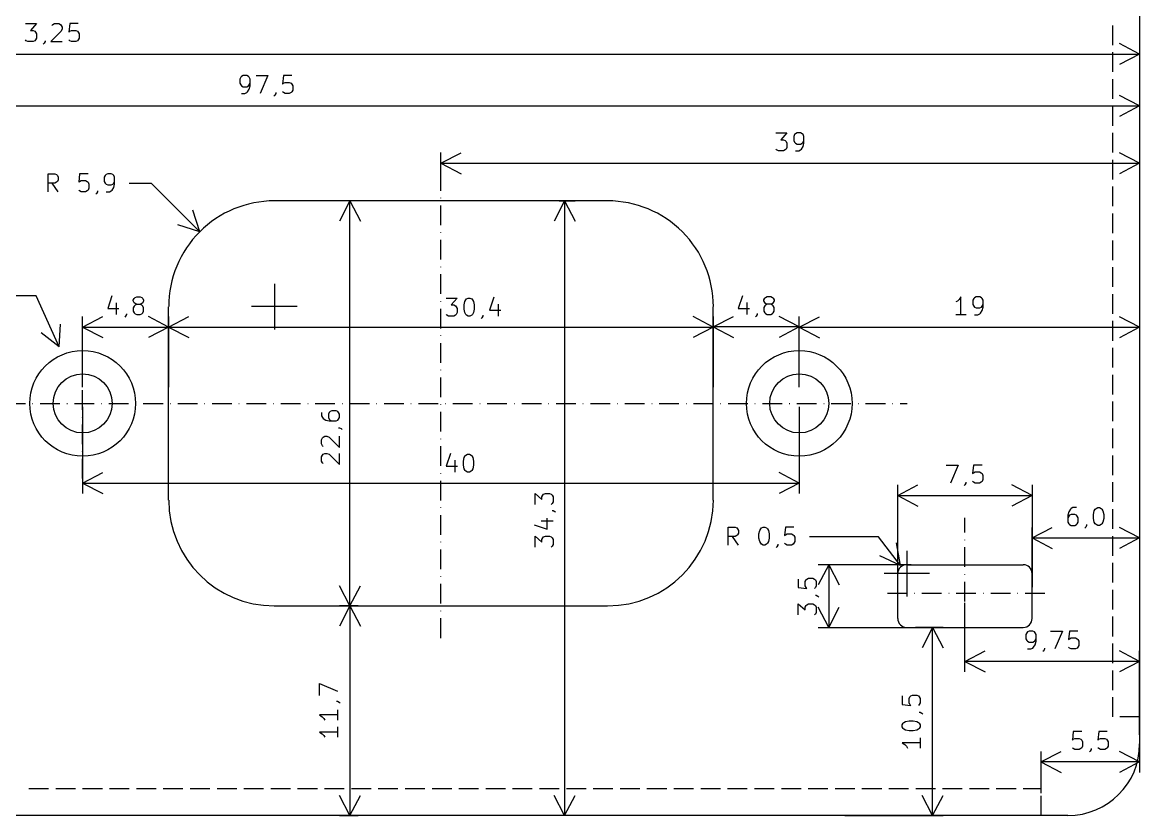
# Model space of a CAD drawing. Header units: millimetres. Extents: x 132 to 491, y -200 to -1.
# Drawn here: x 360.9 to 423.3, y -166.3 to -122 of the extents above; entities that cross this region are included whole.
import ezdxf

# ---------------------------------------------------------------- set-up
doc = ezdxf.new("R2010")
doc.units = ezdxf.units.MM
doc.layers.add('User.3', color=254, linetype='CONTINUOUS', true_color=0xb4dbd2)
doc.layers.add('User.4', color=57, linetype='CONTINUOUS', true_color=0x484848)

msp = doc.modelspace()

# ---------------------------------------------------------------- linework, layer by layer
at = {"layer": 'User.3', "linetype": 'CONTINUOUS'}
for p, q in [((423.3, -52.3), (423.3, -162.3)), ((361.103572, -122.104819), (361.722619, -122.104819)), ((361.722619, -122.104819), (361.389286, -122.485771)), ((362.579762, -122.200057), (362.627381, -122.152438)), ((362.627381, -122.152438), (362.722619, -122.104819)), ((362.722619, -122.104819), (362.960714, -122.104819)), ((362.960714, -122.104819), (363.055952, -122.152438)), ((363.055952, -122.152438), (363.103571, -122.200057)), ((363.103571, -122.200057), (363.15119, -122.295295)), ((363.579762, -122.104819), (363.532143, -122.581009)), ((364.055952, -122.104819), (363.579762, -122.104819)), ((421.8, -123.3), (421.8, -122.2)), ((361.389286, -122.485771), (361.532143, -122.485771)), ((361.532143, -122.485771), (361.627381, -122.53339)), ((361.627381, -122.53339), (361.675, -122.581009)), ((361.675, -122.581009), (361.722619, -122.676247)), ((361.722619, -122.676247), (361.722619, -122.914342)), ((363.103571, -122.53339), (362.532143, -123.104819)), ((363.15119, -122.390533), (363.103571, -122.53339)), ((363.15119, -122.295295), (363.15119, -122.390533)), ((363.532143, -122.581009), (363.579762, -122.53339)), ((363.579762, -122.53339), (363.675, -122.485771)), ((363.675, -122.485771), (363.913095, -122.485771)), ((363.913095, -122.485771), (364.008333, -122.53339)), ((364.008333, -122.53339), (364.055952, -122.581009)), ((364.055952, -122.581009), (364.103571, -122.676247)), ((364.103571, -122.676247), (364.103571, -122.914342)), ((361.151191, -123.0572), (361.103572, -123.00958)), ((361.246429, -123.104819), (361.151191, -123.0572)), ((361.532143, -123.104819), (361.246429, -123.104819)), ((361.627381, -123.0572), (361.532143, -123.104819)), ((361.675, -123.00958), (361.627381, -123.0572)), ((361.722619, -122.914342), (361.675, -123.00958)), ((362.151191, -123.200057), (362.103572, -123.247676)), ((362.19881, -123.104819), (362.151191, -123.200057)), ((362.19881, -123.0572), (362.19881, -123.104819)), ((362.532143, -123.104819), (363.15119, -123.104819)), ((363.579762, -123.0572), (363.532143, -123.00958)), ((363.675, -123.104819), (363.579762, -123.0572)), ((363.913095, -123.104819), (363.675, -123.104819)), ((364.008333, -123.0572), (363.913095, -123.104819)), ((364.055952, -123.00958), (364.008333, -123.0572)), ((364.103571, -122.914342), (364.055952, -123.00958)), ((423.3, -123.8), (422.173496, -123.213579)), ((423.3, -123.21358), (423.3, -146.2)), ((300.05, -123.8), (423.3, -123.8)), ((421.8, -124.8), (421.8, -123.7)), ((423.3, -123.8), (422.173496, -124.386421)), ((373.121429, -125.100057), (373.07381, -125.195295)), ((373.07381, -125.195295), (373.07381, -125.43339)), ((373.169048, -125.052438), (373.121429, -125.100057)), ((373.264286, -125.004819), (373.169048, -125.052438)), ((373.454762, -125.004819), (373.264286, -125.004819)), ((373.55, -125.052438), (373.454762, -125.004819)), ((373.597619, -125.100057), (373.55, -125.052438)), ((373.645238, -125.195295), (373.597619, -125.100057)), ((373.645238, -125.576247), (373.645238, -125.195295)), ((373.978572, -125.004819), (374.645238, -125.004819)), ((374.645238, -125.004819), (374.216667, -126.004819)), ((375.502381, -125.004819), (375.454762, -125.481009)), ((375.978571, -125.004819), (375.502381, -125.004819)), ((421.8, -126.3), (421.8, -125.2)), ((373.07381, -125.43339), (373.121429, -125.528628)), ((373.121429, -125.528628), (373.169048, -125.576247)), ((373.169048, -125.576247), (373.264286, -125.623866)), ((373.264286, -125.623866), (373.454762, -125.623866)), ((373.359524, -126.004819), (373.454762, -125.9572)), ((373.454762, -125.623866), (373.55, -125.576247)), ((373.454762, -125.9572), (373.502381, -125.90958)), ((373.502381, -125.90958), (373.597619, -125.766723)), ((373.55, -125.576247), (373.597619, -125.528628)), ((373.597619, -125.528628), (373.645238, -125.43339)), ((373.597619, -125.766723), (373.645238, -125.576247)), ((375.07381, -125.9572), (375.07381, -126.004819)), ((375.454762, -125.481009), (375.502381, -125.43339)), ((375.502381, -125.9572), (375.454762, -125.90958)), ((375.502381, -125.43339), (375.597619, -125.385771)), ((375.597619, -126.004819), (375.502381, -125.9572)), ((375.597619, -125.385771), (375.835714, -125.385771)), ((375.835714, -125.385771), (375.930952, -125.43339)), ((375.930952, -125.9572), (375.835714, -126.004819)), ((375.930952, -125.43339), (375.978571, -125.481009)), ((375.978571, -125.90958), (375.930952, -125.9572)), ((375.978571, -125.481009), (376.02619, -125.576247)), ((376.02619, -125.814342), (375.978571, -125.90958)), ((376.02619, -125.576247), (376.02619, -125.814342)), ((373.169048, -126.004819), (373.359524, -126.004819)), ((375.026191, -126.100057), (374.978572, -126.147676)), ((375.07381, -126.004819), (375.026191, -126.100057)), ((375.835714, -126.004819), (375.597619, -126.004819)), ((423.3, -126.7), (422.173496, -126.113579)), ((423.3, -126.11358), (423.3, -128.6)), ((325.8, -126.7), (423.3, -126.7)), ((421.8, -127.8), (421.8, -126.7)), ((423.3, -126.7), (422.173496, -127.286421)), ((402.990476, -128.204819), (403.609523, -128.204819)), ((403.609523, -128.204819), (403.27619, -128.585771)), ((404.038095, -128.300057), (403.990476, -128.395295)), ((403.990476, -128.395295), (403.990476, -128.63339)), ((404.085714, -128.252438), (404.038095, -128.300057)), ((404.180952, -128.204819), (404.085714, -128.252438)), ((404.371428, -128.204819), (404.180952, -128.204819)), ((404.466666, -128.252438), (404.371428, -128.204819)), ((404.514285, -128.300057), (404.466666, -128.252438)), ((404.561904, -128.395295), (404.514285, -128.300057)), ((404.561904, -128.776247), (404.561904, -128.395295)), ((421.8, -129.3), (421.8, -128.2)), ((403.27619, -128.585771), (403.419047, -128.585771)), ((403.419047, -128.585771), (403.514285, -128.63339)), ((403.514285, -128.63339), (403.561904, -128.681009)), ((403.561904, -128.681009), (403.609523, -128.776247)), ((403.609523, -129.014342), (403.561904, -129.10958)), ((403.609523, -128.776247), (403.609523, -129.014342)), ((403.990476, -128.63339), (404.038095, -128.728628)), ((404.038095, -128.728628), (404.085714, -128.776247)), ((404.085714, -128.776247), (404.180952, -128.823866)), ((404.180952, -128.823866), (404.371428, -128.823866)), ((404.371428, -128.823866), (404.466666, -128.776247)), ((404.419047, -129.10958), (404.514285, -128.966723)), ((404.466666, -128.776247), (404.514285, -128.728628)), ((404.514285, -128.728628), (404.561904, -128.63339)), ((404.514285, -128.966723), (404.561904, -128.776247)), ((384.3, -129.513019), (384.3, -129.293019)), ((384.3, -129.9), (385.426504, -129.313579)), ((384.3, -131.2), (384.3, -129.31358)), ((403.038095, -129.1572), (402.990476, -129.10958)), ((403.133333, -129.204819), (403.038095, -129.1572)), ((403.419047, -129.204819), (403.133333, -129.204819)), ((403.514285, -129.1572), (403.419047, -129.204819)), ((403.561904, -129.10958), (403.514285, -129.1572)), ((404.085714, -129.204819), (404.27619, -129.204819)), ((404.27619, -129.204819), (404.371428, -129.1572)), ((404.371428, -129.1572), (404.419047, -129.10958)), ((421.8, -130.8), (421.8, -129.7)), ((423.3, -129.9), (422.173496, -129.313579)), ((423.3, -129.31358), (423.3, -131.2)), ((384.3, -129.9), (423.3, -129.9)), ((384.3, -129.9), (385.426504, -130.486421)), ((384.3, -129.933019), (384.3, -129.913019)), ((384.3, -131.433019), (384.3, -130.333019)), ((423.3, -129.9), (422.173496, -130.486421)), ((362.366667, -131.485303), (362.366667, -130.485303)), ((362.366667, -130.485303), (362.747619, -130.485303)), ((362.747619, -130.485303), (362.842857, -130.532922)), ((362.842857, -130.961493), (362.747619, -131.009112)), ((362.842857, -130.532922), (362.890476, -130.580541)), ((362.890476, -130.913874), (362.842857, -130.961493)), ((362.890476, -130.580541), (362.938095, -130.675779)), ((362.938095, -130.818636), (362.890476, -130.913874)), ((362.938095, -130.675779), (362.938095, -130.818636)), ((364.128572, -130.485303), (364.080953, -130.961493)), ((364.080953, -130.961493), (364.128572, -130.913874)), ((364.604762, -130.485303), (364.128572, -130.485303)), ((364.128572, -130.913874), (364.22381, -130.866255)), ((364.22381, -130.866255), (364.461905, -130.866255)), ((364.461905, -130.866255), (364.557143, -130.913874)), ((364.557143, -130.913874), (364.604762, -130.961493)), ((364.604762, -130.961493), (364.652381, -131.056731)), ((365.557143, -130.580541), (365.509524, -130.675779)), ((365.509524, -130.675779), (365.509524, -130.913874)), ((365.509524, -130.913874), (365.557143, -131.009112)), ((365.604762, -130.532922), (365.557143, -130.580541)), ((365.7, -130.485303), (365.604762, -130.532922)), ((365.890476, -130.485303), (365.7, -130.485303)), ((365.985714, -130.532922), (365.890476, -130.485303)), ((366.033333, -130.580541), (365.985714, -130.532922)), ((366.080952, -130.675779), (366.033333, -130.580541)), ((366.033333, -131.009112), (366.080952, -130.913874)), ((366.080952, -131.056731), (366.080952, -130.675779)), ((362.747619, -131.009112), (362.366667, -131.009112)), ((362.938095, -131.485303), (362.604762, -131.009112)), ((364.128572, -131.437684), (364.080953, -131.390064)), ((364.22381, -131.485303), (364.128572, -131.437684)), ((364.461905, -131.485303), (364.22381, -131.485303)), ((364.557143, -131.437684), (364.461905, -131.485303)), ((364.604762, -131.390064), (364.557143, -131.437684)), ((364.652381, -131.294826), (364.604762, -131.390064)), ((364.652381, -131.056731), (364.652381, -131.294826)), ((365.080953, -131.580541), (365.033334, -131.62816)), ((365.128572, -131.485303), (365.080953, -131.580541)), ((365.128572, -131.437684), (365.128572, -131.485303)), ((365.557143, -131.009112), (365.604762, -131.056731)), ((365.604762, -131.056731), (365.7, -131.10435)), ((365.604762, -131.485303), (365.795238, -131.485303)), ((365.7, -131.10435), (365.890476, -131.10435)), ((365.795238, -131.485303), (365.890476, -131.437684)), ((365.890476, -131.10435), (365.985714, -131.056731)), ((365.890476, -131.437684), (365.938095, -131.390064)), ((365.938095, -131.390064), (366.033333, -131.247207)), ((365.985714, -131.056731), (366.033333, -131.009112)), ((366.033333, -131.247207), (366.080952, -131.056731)), ((368.137484, -131.030484), (366.896429, -131.030484)), ((370.831561, -133.724561), (368.137484, -131.030484)), ((421.8, -132.3), (421.8, -131.2)), ((393.59651, -132.003491), (374.99651, -132.003491)), ((379.22, -132), (378.633579, -133.126504)), ((379.22, -154.6), (379.22, -132)), ((379.22, -132), (379.806421, -133.126504)), ((384.3, -131.853019), (384.3, -131.833019)), ((391.2, -132), (390.613579, -133.126504)), ((390.9, -132), (391.78642, -132)), ((391.2, -132), (391.2, -166.3)), ((391.2, -132), (391.786421, -133.126504)), ((370.831561, -133.724561), (370.449665, -132.51334)), ((384.3, -133.353019), (384.3, -132.253019)), ((421.8, -133.8), (421.8, -132.7)), ((370.831561, -133.724561), (369.62034, -133.342665)), ((384.3, -133.773019), (384.3, -133.753019)), ((384.3, -135.273019), (384.3, -134.173019)), ((421.8, -135.3), (421.8, -134.2)), ((384.3, -135.693019), (384.3, -135.673019)), ((421.8, -136.8), (421.8, -135.7)), ((384.3, -137.193019), (384.3, -136.093019)), ((375.0035, -136.6265), (375.0035, -139.1665)), ((421.8, -138.3), (421.8, -137.2)), ((361.7, -137.3), (359.525002, -137.3)), ((362.993099, -140.144817), (361.7, -137.3)), ((365.93635, -137.2972), (365.698255, -138.011485)), ((366.174445, -137.678152), (366.174445, -138.344819)), ((367.126826, -137.535295), (367.174445, -137.440057)), ((367.126826, -137.582914), (367.126826, -137.535295)), ((367.174445, -137.678152), (367.126826, -137.582914)), ((367.174445, -137.440057), (367.222064, -137.392438)), ((367.222064, -137.725771), (367.174445, -137.678152)), ((367.222064, -137.821009), (367.174445, -137.868628)), ((367.222064, -137.392438), (367.317302, -137.344819)), ((367.317302, -137.77339), (367.222064, -137.725771)), ((367.317302, -137.77339), (367.222064, -137.821009)), ((367.317302, -137.344819), (367.507778, -137.344819)), ((367.507778, -137.77339), (367.317302, -137.77339)), ((367.507778, -137.344819), (367.603016, -137.392438)), ((367.603016, -137.725771), (367.507778, -137.77339)), ((367.603016, -137.821009), (367.507778, -137.77339)), ((367.603016, -137.392438), (367.650635, -137.440057)), ((367.650635, -137.678152), (367.603016, -137.725771)), ((367.650635, -137.868628), (367.603016, -137.821009)), ((367.650635, -137.440057), (367.698254, -137.535295)), ((367.698254, -137.582914), (367.650635, -137.678152)), ((367.698254, -137.535295), (367.698254, -137.582914)), ((384.3, -137.613019), (384.3, -137.593019)), ((384.586191, -137.424819), (385.205238, -137.424819)), ((385.205238, -137.424819), (384.871905, -137.805771)), ((384.871905, -137.805771), (385.014762, -137.805771)), ((385.014762, -137.805771), (385.11, -137.85339)), ((385.586191, -137.805771), (385.63381, -137.615295)), ((385.586191, -138.043866), (385.586191, -137.805771)), ((385.63381, -137.615295), (385.681429, -137.520057)), ((385.681429, -137.520057), (385.729048, -137.472438)), ((385.729048, -137.472438), (385.824286, -137.424819)), ((385.824286, -137.424819), (385.919524, -137.424819)), ((385.919524, -137.424819), (386.014762, -137.472438)), ((386.014762, -137.472438), (386.062381, -137.520057)), ((386.062381, -137.520057), (386.11, -137.615295)), ((386.11, -137.615295), (386.157619, -137.805771)), ((386.157619, -137.805771), (386.157619, -138.043866)), ((387.252857, -137.3772), (387.014762, -138.091485)), ((387.490952, -137.758152), (387.490952, -138.424819)), ((401.13635, -137.2872), (400.898255, -138.001485)), ((401.374445, -137.668152), (401.374445, -138.334819)), ((402.326826, -137.525295), (402.374445, -137.430057)), ((402.326826, -137.572914), (402.326826, -137.525295)), ((402.374445, -137.668152), (402.326826, -137.572914)), ((402.374445, -137.430057), (402.422064, -137.382438)), ((402.422064, -137.715771), (402.374445, -137.668152)), ((402.422064, -137.811009), (402.374445, -137.858628)), ((402.422064, -137.382438), (402.517302, -137.334819)), ((402.517302, -137.76339), (402.422064, -137.715771)), ((402.517302, -137.76339), (402.422064, -137.811009)), ((402.517302, -137.334819), (402.707778, -137.334819)), ((402.707778, -137.76339), (402.517302, -137.76339)), ((402.707778, -137.334819), (402.803016, -137.382438)), ((402.803016, -137.715771), (402.707778, -137.76339)), ((402.803016, -137.811009), (402.707778, -137.76339)), ((402.803016, -137.382438), (402.850635, -137.430057)), ((402.850635, -137.668152), (402.803016, -137.715771)), ((402.850635, -137.858628), (402.803016, -137.811009)), ((402.850635, -137.430057), (402.898254, -137.525295)), ((402.898254, -137.572914), (402.850635, -137.668152)), ((402.898254, -137.525295), (402.898254, -137.572914)), ((413.133333, -137.592914), (413.038095, -137.640533)), ((413.228571, -137.497676), (413.133333, -137.592914)), ((413.323809, -137.354819), (413.228571, -137.497676)), ((413.323809, -138.354819), (413.323809, -137.354819)), ((414.038095, -137.450057), (413.990476, -137.545295)), ((413.990476, -137.545295), (413.990476, -137.78339)), ((413.990476, -137.78339), (414.038095, -137.878628)), ((414.085714, -137.402438), (414.038095, -137.450057)), ((414.180952, -137.354819), (414.085714, -137.402438)), ((414.371428, -137.354819), (414.180952, -137.354819)), ((414.466666, -137.402438), (414.371428, -137.354819)), ((414.514285, -137.450057), (414.466666, -137.402438)), ((414.561904, -137.545295), (414.514285, -137.450057)), ((414.514285, -137.878628), (414.561904, -137.78339)), ((414.561904, -137.926247), (414.561904, -137.545295)), ((364.3, -139.04), (365.426504, -138.453579)), ((364.3, -142.4), (364.3, -138.45358)), ((365.698255, -138.011485), (366.317302, -138.011485)), ((366.698255, -138.440057), (366.650636, -138.487676)), ((366.745874, -138.344819), (366.698255, -138.440057)), ((366.745874, -138.2972), (366.745874, -138.344819)), ((367.174445, -137.868628), (367.126826, -137.963866)), ((367.126826, -137.963866), (367.126826, -138.154342)), ((367.126826, -138.154342), (367.174445, -138.24958)), ((367.174445, -138.24958), (367.222064, -138.2972)), ((367.222064, -138.2972), (367.317302, -138.344819)), ((367.317302, -138.344819), (367.507778, -138.344819)), ((367.507778, -138.344819), (367.603016, -138.2972)), ((367.603016, -138.2972), (367.650635, -138.24958)), ((367.698254, -137.963866), (367.650635, -137.868628)), ((367.650635, -138.24958), (367.698254, -138.154342)), ((367.698254, -138.154342), (367.698254, -137.963866)), ((369.09651, -139.04), (367.970006, -138.453579)), ((369.09651, -148.703491), (369.09651, -137.903491)), ((369.09651, -139.04), (370.223014, -138.453579)), ((369.09651, -138.45358), (369.09651, -142.4)), ((376.2735, -137.8965), (373.7335, -137.8965)), ((384.3, -139.113019), (384.3, -138.013019)), ((384.63381, -138.3772), (384.586191, -138.32958)), ((384.729048, -138.424819), (384.63381, -138.3772)), ((385.014762, -138.424819), (384.729048, -138.424819)), ((385.11, -138.3772), (385.014762, -138.424819)), ((385.11, -137.85339), (385.157619, -137.901009)), ((385.157619, -138.32958), (385.11, -138.3772)), ((385.157619, -137.901009), (385.205238, -137.996247)), ((385.205238, -138.234342), (385.157619, -138.32958)), ((385.205238, -137.996247), (385.205238, -138.234342)), ((385.63381, -138.234342), (385.586191, -138.043866)), ((385.681429, -138.32958), (385.63381, -138.234342)), ((385.729048, -138.3772), (385.681429, -138.32958)), ((385.824286, -138.424819), (385.729048, -138.3772)), ((385.919524, -138.424819), (385.824286, -138.424819)), ((386.014762, -138.3772), (385.919524, -138.424819)), ((386.062381, -138.32958), (386.014762, -138.3772)), ((386.11, -138.234342), (386.062381, -138.32958)), ((386.157619, -138.043866), (386.11, -138.234342)), ((386.63381, -138.424819), (386.586191, -138.520057)), ((386.63381, -138.3772), (386.63381, -138.424819)), ((387.014762, -138.091485), (387.633809, -138.091485)), ((399.49651, -139.04), (398.370006, -138.453579)), ((399.49651, -148.703491), (399.49651, -137.903491)), ((399.49651, -139.03), (400.623014, -138.443579)), ((399.49651, -138.44358), (399.49651, -142.4)), ((400.898255, -138.001485), (401.517302, -138.001485)), ((401.898255, -138.430057), (401.850636, -138.477676)), ((401.945874, -138.334819), (401.898255, -138.430057)), ((401.945874, -138.2872), (401.945874, -138.334819)), ((402.374445, -137.858628), (402.326826, -137.953866)), ((402.326826, -137.953866), (402.326826, -138.144342)), ((402.326826, -138.144342), (402.374445, -138.23958)), ((402.374445, -138.23958), (402.422064, -138.2872)), ((402.422064, -138.2872), (402.517302, -138.334819)), ((402.517302, -138.334819), (402.707778, -138.334819)), ((402.707778, -138.334819), (402.803016, -138.2872)), ((402.803016, -138.2872), (402.850635, -138.23958)), ((402.898254, -137.953866), (402.850635, -137.858628)), ((402.850635, -138.23958), (402.898254, -138.144342)), ((402.898254, -138.144342), (402.898254, -137.953866)), ((404.3, -139.03), (403.173496, -138.443579)), ((404.3, -142.4), (404.3, -138.44358)), ((413.609523, -138.354819), (413.038095, -138.354819)), ((414.038095, -137.878628), (414.085714, -137.926247)), ((414.085714, -137.926247), (414.180952, -137.973866)), ((414.085714, -138.354819), (414.27619, -138.354819)), ((414.180952, -137.973866), (414.371428, -137.973866)), ((414.27619, -138.354819), (414.371428, -138.3072)), ((414.371428, -137.973866), (414.466666, -137.926247)), ((414.371428, -138.3072), (414.419047, -138.25958)), ((414.419047, -138.25958), (414.514285, -138.116723)), ((414.466666, -137.926247), (414.514285, -137.878628)), ((414.514285, -138.116723), (414.561904, -137.926247)), ((362.993099, -140.144817), (363.060806, -138.876623)), ((364.3, -139.04), (369.09651, -139.04)), ((364.3, -139.04), (365.426504, -139.626421)), ((369.09651, -139.04), (367.970006, -139.626421)), ((369.09651, -139.04), (399.49651, -139.04)), ((369.09651, -139.04), (370.223014, -139.626421)), ((386.586191, -138.520057), (386.538572, -138.567676)), ((399.49651, -139.04), (398.370006, -139.626421)), ((404.3, -139.03), (399.49651, -139.03)), ((399.49651, -139.03), (400.623014, -139.616421)), ((404.3, -139.03), (403.173496, -139.616421)), ((404.3, -139.05), (405.426504, -138.463579)), ((404.3, -142.4), (404.3, -138.46358)), ((404.3, -139.05), (423.3, -139.05)), ((404.3, -139.05), (405.426504, -139.636421)), ((421.8, -139.8), (421.8, -138.7)), ((423.3, -139.05), (422.173496, -138.463579)), ((423.3, -139.05), (422.173496, -139.636421)), ((423.3, -138.46358), (423.3, -142.4)), ((362.993099, -140.144817), (361.993091, -139.361948)), ((364.3, -139.82), (364.3, -139.35)), ((384.3, -139.533019), (384.3, -139.513019)), ((364.3, -140.24), (364.3, -140.22)), ((384.3, -141.033019), (384.3, -139.933019)), ((421.8, -141.3), (421.8, -140.2)), ((364.3, -141.74), (364.3, -140.64)), ((384.3, -141.453019), (384.3, -141.433019)), ((364.3, -142.16), (364.3, -142.14)), ((384.3, -142.953019), (384.3, -141.853019)), ((421.8, -142.8), (421.8, -141.7)), ((364.3, -143.66), (364.3, -142.56)), ((360.005, -143.3), (361.105, -143.3)), ((361.505, -143.3), (361.525, -143.3)), ((361.925, -143.3), (363.025, -143.3)), ((363.425, -143.3), (363.445, -143.3)), ((363.845, -143.3), (364.945, -143.3)), ((365.345, -143.3), (365.365, -143.3)), ((365.765, -143.3), (366.865, -143.3)), ((367.265, -143.3), (367.285, -143.3)), ((367.685, -143.3), (368.785, -143.3)), ((369.185, -143.3), (369.205, -143.3)), ((369.605, -143.3), (370.705, -143.3)), ((371.105, -143.3), (371.125, -143.3)), ((371.525, -143.3), (372.625, -143.3)), ((373.025, -143.3), (373.045, -143.3)), ((373.445, -143.3), (374.545, -143.3)), ((374.945, -143.3), (374.965, -143.3)), ((375.365, -143.3), (376.465, -143.3)), ((376.865, -143.3), (376.885, -143.3)), ((377.285, -143.3), (378.385, -143.3)), ((378.785, -143.3), (378.805, -143.3)), ((379.205, -143.3), (380.305, -143.3)), ((380.705, -143.3), (380.725, -143.3)), ((381.125, -143.3), (382.225, -143.3)), ((382.625, -143.3), (382.645, -143.3)), ((383.045, -143.3), (384.145, -143.3)), ((384.3, -143.373019), (384.3, -143.353019)), ((384.545, -143.3), (384.565, -143.3)), ((384.965, -143.3), (386.065, -143.3)), ((386.465, -143.3), (386.485, -143.3)), ((386.885, -143.3), (387.985, -143.3)), ((388.385, -143.3), (388.405, -143.3)), ((388.805, -143.3), (389.905, -143.3)), ((390.305, -143.3), (390.325, -143.3)), ((390.725, -143.3), (391.825, -143.3)), ((392.225, -143.3), (392.245, -143.3)), ((392.645, -143.3), (393.745, -143.3)), ((394.145, -143.3), (394.165, -143.3)), ((394.565, -143.3), (395.665, -143.3)), ((396.065, -143.3), (396.085, -143.3)), ((396.485, -143.3), (397.585, -143.3)), ((397.985, -143.3), (398.005, -143.3)), ((398.405, -143.3), (399.505, -143.3)), ((399.905, -143.3), (399.925, -143.3)), ((400.325, -143.3), (401.425, -143.3)), ((401.825, -143.3), (401.845, -143.3)), ((402.245, -143.3), (403.345, -143.3)), ((403.745, -143.3), (403.765, -143.3)), ((404.165, -143.3), (405.265, -143.3)), ((405.665, -143.3), (405.685, -143.3)), ((406.085, -143.3), (407.185, -143.3)), ((407.585, -143.3), (407.605, -143.3)), ((408.005, -143.3), (409.105, -143.3)), ((409.505, -143.3), (409.525, -143.3)), ((409.925, -143.3), (410.315, -143.3)), ((421.8, -144.3), (421.8, -143.2)), ((364.3, -143.5), (364.3, -148.33642)), ((364.3, -144.08), (364.3, -144.06)), ((377.634819, -143.801757), (377.634819, -143.992233)), ((377.634819, -143.992233), (377.682438, -144.087471)), ((378.06339, -143.801757), (378.015771, -143.896995)), ((378.015771, -143.896995), (378.015771, -144.087471)), ((378.111009, -143.754138), (378.06339, -143.801757)), ((378.206247, -143.706519), (378.111009, -143.754138)), ((378.444342, -143.706519), (378.206247, -143.706519)), ((378.53958, -143.754138), (378.444342, -143.706519)), ((378.5872, -143.801757), (378.53958, -143.754138)), ((378.634819, -143.896995), (378.5872, -143.801757)), ((378.634819, -144.087471), (378.634819, -143.896995)), ((384.3, -144.873019), (384.3, -143.773019)), ((404.3, -143.5), (404.3, -148.33642)), ((364.3, -145.58), (364.3, -144.48)), ((377.682438, -144.087471), (377.730057, -144.13509)), ((377.730057, -144.13509), (377.872914, -144.230328)), ((377.872914, -144.230328), (378.06339, -144.277947)), ((378.015771, -144.087471), (378.06339, -144.182709)), ((378.06339, -144.182709), (378.111009, -144.230328)), ((378.06339, -144.277947), (378.444342, -144.277947)), ((378.111009, -144.230328), (378.206247, -144.277947)), ((378.444342, -144.277947), (378.53958, -144.230328)), ((378.53958, -144.230328), (378.5872, -144.182709)), ((378.5872, -144.182709), (378.634819, -144.087471)), ((378.5872, -144.658899), (378.634819, -144.658899)), ((378.634819, -144.658899), (378.730057, -144.706518)), ((377.634819, -145.325566), (377.682438, -145.230328)), ((377.682438, -145.230328), (377.730057, -145.182709)), ((377.730057, -145.182709), (377.825295, -145.13509)), ((377.825295, -145.13509), (377.920533, -145.13509)), ((377.920533, -145.13509), (378.06339, -145.182709)), ((378.06339, -145.182709), (378.634819, -145.754137)), ((378.634819, -145.754137), (378.634819, -145.13509)), ((378.730057, -144.706518), (378.777676, -144.754137)), ((384.3, -145.293019), (384.3, -145.273019)), ((421.8, -145.8), (421.8, -144.7)), ((377.634819, -145.563661), (377.634819, -145.325566)), ((377.682438, -145.658899), (377.634819, -145.563661)), ((377.730057, -145.706518), (377.682438, -145.658899)), ((384.3, -146.793019), (384.3, -145.693019)), ((364.3, -146), (364.3, -145.98)), ((364.3, -147.5), (364.3, -146.4)), ((377.634819, -146.277947), (377.682438, -146.182709)), ((377.634819, -146.516042), (377.634819, -146.277947)), ((377.682438, -146.61128), (377.634819, -146.516042)), ((377.682438, -146.182709), (377.730057, -146.13509)), ((377.730057, -146.13509), (377.825295, -146.087471)), ((377.825295, -146.087471), (377.920533, -146.087471)), ((377.920533, -146.087471), (378.06339, -146.13509)), ((378.06339, -146.13509), (378.634819, -146.706518)), ((378.634819, -146.706518), (378.634819, -146.087471)), ((384.83619, -146.0872), (384.598095, -146.801485)), ((385.074285, -146.468152), (385.074285, -147.134819)), ((385.550476, -146.515771), (385.598095, -146.325295)), ((385.550476, -146.753866), (385.550476, -146.515771)), ((385.598095, -146.325295), (385.645714, -146.230057)), ((385.645714, -146.230057), (385.693333, -146.182438)), ((385.693333, -146.182438), (385.788571, -146.134819)), ((385.788571, -146.134819), (385.883809, -146.134819)), ((385.883809, -146.134819), (385.979047, -146.182438)), ((385.979047, -146.182438), (386.026666, -146.230057)), ((386.026666, -146.230057), (386.074285, -146.325295)), ((386.074285, -146.325295), (386.121904, -146.515771)), ((386.121904, -146.515771), (386.121904, -146.753866)), ((421.8, -147.3), (421.8, -146.2)), ((364.3, -147.75), (365.426504, -147.163579)), ((377.730057, -146.658899), (377.682438, -146.61128)), ((384.598095, -146.801485), (385.217142, -146.801485)), ((385.598095, -146.944342), (385.550476, -146.753866)), ((385.645714, -147.03958), (385.598095, -146.944342)), ((385.693333, -147.0872), (385.645714, -147.03958)), ((385.788571, -147.134819), (385.693333, -147.0872)), ((385.883809, -147.134819), (385.788571, -147.134819)), ((385.979047, -147.0872), (385.883809, -147.134819)), ((386.026666, -147.03958), (385.979047, -147.0872)), ((386.074285, -146.944342), (386.026666, -147.03958)), ((386.121904, -146.753866), (386.074285, -146.944342)), ((404.3, -147.75), (403.173496, -147.163579)), ((412.502381, -146.744819), (413.169047, -146.744819)), ((413.169047, -146.744819), (412.740476, -147.744819)), ((414.02619, -146.744819), (413.978571, -147.221009)), ((413.978571, -147.221009), (414.02619, -147.17339)), ((414.50238, -146.744819), (414.02619, -146.744819)), ((414.02619, -147.17339), (414.121428, -147.125771)), ((414.121428, -147.125771), (414.359523, -147.125771)), ((414.359523, -147.125771), (414.454761, -147.17339)), ((414.454761, -147.17339), (414.50238, -147.221009)), ((364.3, -147.75), (404.3, -147.75)), ((364.3, -147.75), (365.426504, -148.336421)), ((384.3, -147.213019), (384.3, -147.193019)), ((384.3, -148.713019), (384.3, -147.613019)), ((404.3, -147.75), (403.173496, -148.336421)), ((413.597619, -147.744819), (413.55, -147.840057)), ((413.597619, -147.6972), (413.597619, -147.744819)), ((414.02619, -147.6972), (413.978571, -147.64958)), ((414.121428, -147.744819), (414.02619, -147.6972)), ((414.359523, -147.744819), (414.121428, -147.744819)), ((414.454761, -147.6972), (414.359523, -147.744819)), ((414.50238, -147.64958), (414.454761, -147.6972)), ((414.50238, -147.221009), (414.549999, -147.316247)), ((414.549999, -147.554342), (414.50238, -147.64958)), ((414.549999, -147.316247), (414.549999, -147.554342)), ((421.8, -148.8), (421.8, -147.7)), ((389.554819, -148.942856), (389.554819, -148.323809)), ((389.554819, -148.323809), (389.935771, -148.657142)), ((389.935771, -148.514285), (389.98339, -148.419047)), ((389.98339, -148.419047), (390.031009, -148.371428)), ((390.031009, -148.371428), (390.126247, -148.323809)), ((390.126247, -148.323809), (390.364342, -148.323809)), ((390.364342, -148.323809), (390.45958, -148.371428)), ((390.45958, -148.371428), (390.5072, -148.419047)), ((390.5072, -148.419047), (390.554819, -148.514285)), ((409.8, -148.44), (410.926504, -147.853579)), ((409.8, -153.55), (409.8, -147.85358)), ((413.55, -147.840057), (413.502381, -147.887676)), ((417.3, -148.44), (416.173496, -147.853579)), ((417.3, -147.85358), (417.3, -153.55)), ((389.935771, -148.657142), (389.935771, -148.514285)), ((390.5072, -148.895237), (390.45958, -148.942856)), ((390.554819, -148.799999), (390.5072, -148.895237)), ((390.554819, -148.514285), (390.554819, -148.799999)), ((409.8, -148.44), (417.3, -148.44)), ((409.8, -148.44), (410.926504, -149.026421)), ((417.3, -148.44), (416.173496, -149.026421)), ((384.3, -149.133019), (384.3, -149.113019)), ((384.3, -150.633019), (384.3, -149.533019)), ((390.5072, -149.276189), (390.554819, -149.276189)), ((390.554819, -149.276189), (390.650057, -149.323808)), ((390.650057, -149.323808), (390.697676, -149.371427)), ((419.340638, -149.349895), (419.293019, -149.540371)), ((419.293019, -149.540371), (419.293019, -149.921323)), ((419.340638, -149.58799), (419.293019, -149.683228)), ((419.435876, -149.207038), (419.340638, -149.349895)), ((419.388257, -149.540371), (419.340638, -149.58799)), ((419.483495, -149.492752), (419.388257, -149.540371)), ((419.483495, -149.159419), (419.435876, -149.207038)), ((419.578733, -149.1118), (419.483495, -149.159419)), ((419.673971, -149.492752), (419.483495, -149.492752)), ((419.769209, -149.1118), (419.578733, -149.1118)), ((419.769209, -149.540371), (419.673971, -149.492752)), ((419.816828, -149.58799), (419.769209, -149.540371)), ((419.864447, -149.683228), (419.816828, -149.58799)), ((420.72159, -149.492752), (420.769209, -149.302276)), ((420.72159, -149.730847), (420.72159, -149.492752)), ((420.769209, -149.302276), (420.816828, -149.207038)), ((420.816828, -149.207038), (420.864447, -149.159419)), ((420.864447, -149.159419), (420.959685, -149.1118)), ((420.959685, -149.1118), (421.054923, -149.1118)), ((421.054923, -149.1118), (421.150161, -149.159419)), ((421.150161, -149.159419), (421.19778, -149.207038)), ((421.19778, -149.207038), (421.245399, -149.302276)), ((421.245399, -149.302276), (421.293018, -149.492752)), ((421.293018, -149.492752), (421.293018, -149.730847)), ((421.8, -150.3), (421.8, -149.2)), ((389.5072, -150.085713), (390.221485, -150.323808)), ((389.888152, -149.847618), (390.554819, -149.847618)), ((390.221485, -150.323808), (390.221485, -149.704761)), ((400.336667, -151.202358), (400.336667, -150.202358)), ((400.336667, -150.202358), (400.717619, -150.202358)), ((400.717619, -150.202358), (400.812857, -150.249977)), ((400.812857, -150.249977), (400.860476, -150.297596)), ((400.860476, -150.297596), (400.908095, -150.392834)), ((402.098572, -150.392834), (402.146191, -150.297596)), ((402.146191, -150.297596), (402.19381, -150.249977)), ((402.19381, -150.249977), (402.289048, -150.202358)), ((402.289048, -150.202358), (402.384286, -150.202358)), ((402.384286, -150.202358), (402.479524, -150.249977)), ((402.479524, -150.249977), (402.527143, -150.297596)), ((402.527143, -150.297596), (402.574762, -150.392834)), ((403.527143, -150.202358), (403.479524, -150.678548)), ((404.003333, -150.202358), (403.527143, -150.202358)), ((413.55, -150.51), (413.55, -149.68)), ((417.293019, -150.806981), (418.419523, -150.22056)), ((417.293019, -152.906981), (417.293019, -150.220561)), ((419.293019, -149.921323), (419.340638, -150.016561)), ((419.340638, -150.016561), (419.388257, -150.064181)), ((419.388257, -150.064181), (419.483495, -150.1118)), ((419.483495, -150.1118), (419.673971, -150.1118)), ((419.673971, -150.1118), (419.769209, -150.064181)), ((419.769209, -150.064181), (419.816828, -150.016561)), ((419.816828, -150.016561), (419.864447, -149.921323)), ((419.864447, -149.921323), (419.864447, -149.683228)), ((420.293019, -150.207038), (420.2454, -150.254657)), ((420.340638, -150.1118), (420.293019, -150.207038)), ((420.340638, -150.064181), (420.340638, -150.1118)), ((420.769209, -149.921323), (420.72159, -149.730847)), ((420.816828, -150.016561), (420.769209, -149.921323)), ((420.864447, -150.064181), (420.816828, -150.016561)), ((420.959685, -150.1118), (420.864447, -150.064181)), ((421.054923, -150.1118), (420.959685, -150.1118)), ((421.150161, -150.064181), (421.054923, -150.1118)), ((421.19778, -150.016561), (421.150161, -150.064181)), ((421.245399, -149.921323), (421.19778, -150.016561)), ((421.293018, -149.730847), (421.245399, -149.921323)), ((423.293019, -150.806981), (422.166515, -150.22056)), ((423.293019, -150.220561), (423.293019, -153.556981)), ((389.554819, -151.323808), (389.554819, -150.704761)), ((389.554819, -150.704761), (389.935771, -151.038094)), ((389.935771, -150.895237), (389.98339, -150.799999)), ((389.935771, -151.038094), (389.935771, -150.895237)), ((389.98339, -150.799999), (390.031009, -150.75238)), ((390.031009, -150.75238), (390.126247, -150.704761)), ((390.126247, -150.704761), (390.364342, -150.704761)), ((390.364342, -150.704761), (390.45958, -150.75238)), ((390.45958, -150.75238), (390.5072, -150.799999)), ((390.5072, -150.799999), (390.554819, -150.895237)), ((390.554819, -150.895237), (390.554819, -151.180951)), ((400.717619, -150.726167), (400.336667, -150.726167)), ((400.908095, -151.202358), (400.574762, -150.726167)), ((400.812857, -150.678548), (400.717619, -150.726167)), ((400.860476, -150.630929), (400.812857, -150.678548)), ((400.908095, -150.535691), (400.860476, -150.630929)), ((400.908095, -150.392834), (400.908095, -150.535691)), ((402.050953, -150.58331), (402.098572, -150.392834)), ((402.050953, -150.821405), (402.050953, -150.58331)), ((402.098572, -151.011881), (402.050953, -150.821405)), ((402.574762, -150.392834), (402.622381, -150.58331)), ((402.622381, -150.821405), (402.574762, -151.011881)), ((402.622381, -150.58331), (402.622381, -150.821405)), ((403.479524, -150.678548), (403.527143, -150.630929)), ((403.527143, -150.630929), (403.622381, -150.58331)), ((403.622381, -150.58331), (403.860476, -150.58331)), ((403.860476, -150.58331), (403.955714, -150.630929)), ((403.955714, -150.630929), (404.003333, -150.678548)), ((404.003333, -150.678548), (404.050952, -150.773786)), ((404.050952, -150.773786), (404.050952, -151.011881)), ((408.722492, -150.747539), (404.866429, -150.747539)), ((409.946447, -152.34), (408.722492, -150.747539)), ((413.55, -150.93), (413.55, -150.91)), ((417.293019, -150.806981), (423.293019, -150.806981)), ((417.293019, -150.806981), (418.419523, -151.393402)), ((421.8, -151.8), (421.8, -150.7)), ((423.293019, -150.806981), (422.166515, -151.393402)), ((384.3, -151.053019), (384.3, -151.033019)), ((384.3, -152.553019), (384.3, -151.453019)), ((390.5072, -151.276189), (390.45958, -151.323808)), ((390.554819, -151.180951), (390.5072, -151.276189)), ((402.146191, -151.107119), (402.098572, -151.011881)), ((402.19381, -151.154739), (402.146191, -151.107119)), ((402.289048, -151.202358), (402.19381, -151.154739)), ((402.384286, -151.202358), (402.289048, -151.202358)), ((402.479524, -151.154739), (402.384286, -151.202358)), ((402.527143, -151.107119), (402.479524, -151.154739)), ((402.574762, -151.011881), (402.527143, -151.107119)), ((403.050953, -151.297596), (403.003334, -151.345215)), ((403.098572, -151.202358), (403.050953, -151.297596)), ((403.098572, -151.154739), (403.098572, -151.202358)), ((403.527143, -151.154739), (403.479524, -151.107119)), ((403.622381, -151.202358), (403.527143, -151.154739)), ((403.860476, -151.202358), (403.622381, -151.202358)), ((403.955714, -151.154739), (403.860476, -151.202358)), ((404.003333, -151.107119), (403.955714, -151.154739)), ((404.050952, -151.011881), (404.003333, -151.107119)), ((409.946447, -152.34), (409.724918, -151.08947)), ((410.3, -151.53), (410.3, -154.07)), ((413.55, -152.43), (413.55, -151.33)), ((409.946447, -152.34), (408.795009, -151.804192)), ((405.943019, -152.306981), (405.356598, -153.433485)), ((410.543019, -152.306981), (405.356599, -152.306981)), ((405.943019, -152.306981), (405.943019, -155.806981)), ((405.943019, -152.306981), (406.52944, -153.433485)), ((410.3, -152.3), (416.8, -152.3)), ((421.8, -153.3), (421.8, -152.2)), ((384.3, -152.973019), (384.3, -152.953019)), ((384.3, -154.473019), (384.3, -153.373019)), ((404.247838, -153.1046), (404.247838, -153.58079)), ((404.62879, -153.247457), (404.676409, -153.152219)), ((404.62879, -153.485552), (404.62879, -153.247457)), ((404.676409, -153.152219), (404.724028, -153.1046)), ((404.724028, -153.1046), (404.819266, -153.056981)), ((404.819266, -153.056981), (405.057361, -153.056981)), ((405.057361, -153.056981), (405.152599, -153.1046)), ((405.152599, -153.1046), (405.200219, -153.152219)), ((405.200219, -153.152219), (405.247838, -153.247457)), ((405.247838, -153.247457), (405.247838, -153.485552)), ((411.57, -152.8), (409.03, -152.8)), ((409.8, -155.3), (409.8, -152.8)), ((413.55, -152.85), (413.55, -152.83)), ((413.55, -154.35), (413.55, -153.25)), ((417.3, -155.3), (417.3, -152.8)), ((379.22, -154.6), (378.633579, -153.473496)), ((379.22, -154.6), (379.806421, -153.473496)), ((404.247838, -153.58079), (404.724028, -153.628409)), ((404.676409, -153.58079), (404.62879, -153.485552)), ((404.724028, -153.628409), (404.676409, -153.58079)), ((405.200219, -153.58079), (405.152599, -153.628409)), ((405.247838, -153.485552), (405.200219, -153.58079)), ((405.200219, -154.009361), (405.247838, -154.009361)), ((405.247838, -154.009361), (405.343076, -154.05698)), ((410.325, -153.915), (409.225, -153.915)), ((410.745, -153.915), (410.725, -153.915)), ((412.245, -153.915), (411.145, -153.915)), ((412.665, -153.915), (412.645, -153.915)), ((414.165, -153.915), (413.065, -153.915)), ((414.585, -153.915), (414.565, -153.915)), ((416.085, -153.915), (414.985, -153.915)), ((416.505, -153.915), (416.485, -153.915)), ((418.005, -153.915), (416.905, -153.915)), ((421.8, -154.8), (421.8, -153.7)), ((374.99651, -154.603491), (393.59651, -154.603491)), ((379.22, -154.6), (378.633579, -155.726504)), ((379.67, -154.6), (378.63358, -154.6)), ((379.22, -154.6), (379.22, -166.3)), ((379.22, -154.6), (379.806421, -155.726504)), ((404.247838, -155.104599), (404.247838, -154.485552)), ((404.247838, -154.485552), (404.62879, -154.818885)), ((404.62879, -154.676028), (404.676409, -154.58079)), ((404.676409, -154.58079), (404.724028, -154.533171)), ((404.724028, -154.533171), (404.819266, -154.485552)), ((404.819266, -154.485552), (405.057361, -154.485552)), ((405.057361, -154.485552), (405.152599, -154.533171)), ((405.152599, -154.533171), (405.200219, -154.58079)), ((405.200219, -154.58079), (405.247838, -154.676028)), ((405.343076, -154.05698), (405.390695, -154.104599)), ((413.55, -158.28642), (413.55, -154.435)), ((384.3, -154.893019), (384.3, -154.873019)), ((404.62879, -154.818885), (404.62879, -154.676028)), ((405.200219, -155.05698), (405.152599, -155.104599)), ((405.247838, -154.961742), (405.200219, -155.05698)), ((405.247838, -154.676028), (405.247838, -154.961742)), ((405.943019, -155.806981), (405.356598, -154.680477)), ((405.943019, -155.806981), (406.52944, -154.680477)), ((413.55, -154.77), (413.55, -154.75)), ((413.55, -156.27), (413.55, -155.17)), ((421.8, -156.3), (421.8, -155.2)), ((384.3, -156.393019), (384.3, -155.293019)), ((405.356599, -155.806981), (410.643019, -155.806981)), ((410.3, -155.8), (416.8, -155.8)), ((412.329439, -155.806981), (410.793019, -155.806981)), ((411.743019, -155.806981), (411.156598, -156.933485)), ((411.743019, -166.306981), (411.743019, -155.806981)), ((411.743019, -155.806981), (412.32944, -156.933485)), ((416.996429, -156.100057), (416.94881, -156.195295)), ((416.94881, -156.195295), (416.94881, -156.43339)), ((416.94881, -156.43339), (416.996429, -156.528628)), ((417.044048, -156.052438), (416.996429, -156.100057)), ((416.996429, -156.528628), (417.044048, -156.576247)), ((417.139286, -156.004819), (417.044048, -156.052438)), ((417.329762, -156.004819), (417.139286, -156.004819)), ((417.425, -156.052438), (417.329762, -156.004819)), ((417.472619, -156.100057), (417.425, -156.052438)), ((417.425, -156.576247), (417.472619, -156.528628)), ((417.520238, -156.195295), (417.472619, -156.100057)), ((417.472619, -156.528628), (417.520238, -156.43339)), ((417.520238, -156.576247), (417.520238, -156.195295)), ((418.329762, -156.004819), (418.996428, -156.004819)), ((418.996428, -156.004819), (418.567857, -157.004819)), ((419.377381, -156.004819), (419.329762, -156.481009)), ((419.329762, -156.481009), (419.377381, -156.43339)), ((419.853571, -156.004819), (419.377381, -156.004819)), ((419.377381, -156.43339), (419.472619, -156.385771)), ((419.472619, -156.385771), (419.710714, -156.385771)), ((419.710714, -156.385771), (419.805952, -156.43339)), ((419.805952, -156.43339), (419.853571, -156.481009)), ((419.853571, -156.481009), (419.90119, -156.576247)), ((413.55, -156.69), (413.55, -156.67)), ((413.55, -158.19), (413.55, -157.09)), ((413.55, -157.7), (414.676504, -157.113579)), ((417.044048, -156.576247), (417.139286, -156.623866)), ((417.044048, -157.004819), (417.234524, -157.004819)), ((417.139286, -156.623866), (417.329762, -156.623866)), ((417.234524, -157.004819), (417.329762, -156.9572)), ((417.329762, -156.623866), (417.425, -156.576247)), ((417.329762, -156.9572), (417.377381, -156.90958)), ((417.377381, -156.90958), (417.472619, -156.766723)), ((417.472619, -156.766723), (417.520238, -156.576247)), ((417.94881, -157.100057), (417.901191, -157.147676)), ((417.996429, -157.004819), (417.94881, -157.100057)), ((417.996429, -156.9572), (417.996429, -157.004819)), ((419.377381, -156.9572), (419.329762, -156.90958)), ((419.472619, -157.004819), (419.377381, -156.9572)), ((419.710714, -157.004819), (419.472619, -157.004819)), ((419.805952, -156.9572), (419.710714, -157.004819)), ((419.853571, -156.90958), (419.805952, -156.9572)), ((419.90119, -156.814342), (419.853571, -156.90958)), ((419.90119, -156.576247), (419.90119, -156.814342)), ((421.8, -157.8), (421.8, -156.7)), ((423.3, -157.7), (422.173496, -157.113579)), ((423.3, -161.8), (423.3, -157.11358)), ((423.3, -157.7), (413.55, -157.7)), ((413.55, -157.7), (414.676504, -158.286421)), ((423.3, -157.7), (422.173496, -158.286421)), ((421.8, -159.3), (421.8, -158.2)), ((423.293019, -158.056981), (423.293019, -163.893401)), ((377.524819, -159.592856), (377.524819, -158.92619)), ((377.524819, -158.92619), (378.524819, -159.354761)), ((410.047838, -159.628409), (410.047838, -160.104599)), ((410.476409, -159.676028), (410.524028, -159.628409)), ((410.524028, -159.628409), (410.619266, -159.58079)), ((410.619266, -159.58079), (410.857361, -159.58079)), ((410.857361, -159.58079), (410.952599, -159.628409)), ((410.952599, -159.628409), (411.000219, -159.676028)), ((378.4772, -159.926189), (378.524819, -159.926189)), ((378.524819, -159.926189), (378.620057, -159.973808)), ((378.620057, -159.973808), (378.667676, -160.021427)), ((410.047838, -160.104599), (410.524028, -160.152218)), ((410.42879, -159.771266), (410.476409, -159.676028)), ((410.42879, -160.009361), (410.42879, -159.771266)), ((410.476409, -160.104599), (410.42879, -160.009361)), ((410.524028, -160.152218), (410.476409, -160.104599)), ((411.000219, -160.104599), (410.952599, -160.152218)), ((411.000219, -159.676028), (411.047838, -159.771266)), ((411.047838, -160.009361), (411.000219, -160.104599)), ((411.047838, -159.771266), (411.047838, -160.009361)), ((421.8, -160.8), (421.8, -159.7)), ((378.524819, -160.688094), (377.524819, -160.688094)), ((377.524819, -160.688094), (377.667676, -160.783332)), ((377.667676, -160.783332), (377.762914, -160.87857)), ((377.762914, -160.87857), (377.810533, -160.973808)), ((378.524819, -160.40238), (378.524819, -160.973808)), ((411.000219, -160.53317), (411.047838, -160.53317)), ((411.047838, -160.53317), (411.143076, -160.580789)), ((411.143076, -160.580789), (411.190695, -160.628408)), ((423.3, -160.8), (422.2, -160.8)), ((378.524819, -161.354761), (378.524819, -161.926189)), ((410.047838, -161.247456), (410.095457, -161.152218)), ((410.047838, -161.342694), (410.047838, -161.247456)), ((410.095457, -161.437932), (410.047838, -161.342694)), ((410.095457, -161.152218), (410.143076, -161.104599)), ((410.143076, -161.485551), (410.095457, -161.437932)), ((410.143076, -161.104599), (410.238314, -161.05698)), ((410.238314, -161.53317), (410.143076, -161.485551)), ((410.238314, -161.05698), (410.42879, -161.009361)), ((410.42879, -161.009361), (410.666885, -161.009361)), ((410.666885, -161.009361), (410.857361, -161.05698)), ((410.857361, -161.05698), (410.952599, -161.104599)), ((410.952599, -161.485551), (410.857361, -161.53317)), ((410.952599, -161.104599), (411.000219, -161.152218)), ((411.000219, -161.437932), (410.952599, -161.485551)), ((411.000219, -161.152218), (411.047838, -161.247456)), ((411.047838, -161.342694), (411.000219, -161.437932)), ((411.047838, -161.247456), (411.047838, -161.342694)), ((378.524819, -161.640475), (377.524819, -161.640475)), ((377.524819, -161.640475), (377.667676, -161.735713)), ((377.667676, -161.735713), (377.762914, -161.830951)), ((377.762914, -161.830951), (377.810533, -161.926189)), ((410.42879, -161.580789), (410.238314, -161.53317)), ((410.666885, -161.580789), (410.42879, -161.580789)), ((410.857361, -161.53317), (410.666885, -161.580789)), ((411.047838, -161.961742), (411.047838, -162.53317)), ((419.590638, -161.6118), (419.543019, -162.08799)), ((419.543019, -162.08799), (419.590638, -162.040371)), ((420.066828, -161.6118), (419.590638, -161.6118)), ((419.590638, -162.040371), (419.685876, -161.992752)), ((419.685876, -161.992752), (419.923971, -161.992752)), ((419.923971, -161.992752), (420.019209, -162.040371)), ((420.019209, -162.040371), (420.066828, -162.08799)), ((420.066828, -162.08799), (420.114447, -162.183228)), ((421.019209, -161.6118), (420.97159, -162.08799)), ((420.97159, -162.08799), (421.019209, -162.040371)), ((421.495399, -161.6118), (421.019209, -161.6118)), ((421.019209, -162.040371), (421.114447, -161.992752)), ((421.114447, -161.992752), (421.352542, -161.992752)), ((421.352542, -161.992752), (421.44778, -162.040371)), ((421.44778, -162.040371), (421.495399, -162.08799)), ((421.495399, -162.08799), (421.543018, -162.183228)), ((411.047838, -162.247456), (410.047838, -162.247456)), ((410.047838, -162.247456), (410.190695, -162.342694)), ((410.190695, -162.342694), (410.285933, -162.437932)), ((410.285933, -162.437932), (410.333552, -162.53317)), ((417.793019, -163.306981), (418.919523, -162.72056)), ((417.793019, -162.720561), (417.793019, -165.056981)), ((419.590638, -162.564181), (419.543019, -162.516561)), ((419.685876, -162.6118), (419.590638, -162.564181)), ((419.923971, -162.6118), (419.685876, -162.6118)), ((420.019209, -162.564181), (419.923971, -162.6118)), ((420.066828, -162.516561), (420.019209, -162.564181)), ((420.114447, -162.421323), (420.066828, -162.516561)), ((420.114447, -162.183228), (420.114447, -162.421323)), ((420.543019, -162.707038), (420.4954, -162.754657)), ((420.590638, -162.6118), (420.543019, -162.707038)), ((420.590638, -162.564181), (420.590638, -162.6118)), ((421.019209, -162.564181), (420.97159, -162.516561)), ((421.114447, -162.6118), (421.019209, -162.564181)), ((421.352542, -162.6118), (421.114447, -162.6118)), ((421.44778, -162.564181), (421.352542, -162.6118)), ((421.495399, -162.516561), (421.44778, -162.564181)), ((421.543018, -162.421323), (421.495399, -162.516561)), ((421.543018, -162.183228), (421.543018, -162.421323)), ((423.293019, -163.306981), (422.166515, -162.72056)), ((423.293019, -163.306981), (417.793019, -163.306981)), ((417.793019, -163.306981), (418.919523, -163.893402)), ((423.293019, -163.306981), (422.166515, -163.893402)), ((361.3, -164.8), (362.4, -164.8)), ((362.8, -164.8), (363.9, -164.8)), ((364.3, -164.8), (365.4, -164.8)), ((365.8, -164.8), (366.9, -164.8)), ((367.3, -164.8), (368.4, -164.8)), ((368.8, -164.8), (369.9, -164.8)), ((370.3, -164.8), (371.4, -164.8)), ((371.8, -164.8), (372.9, -164.8)), ((373.3, -164.8), (374.4, -164.8)), ((374.8, -164.8), (375.9, -164.8)), ((376.3, -164.8), (377.4, -164.8)), ((377.8, -164.8), (378.9, -164.8)), ((379.22, -166.3), (378.633579, -165.173496)), ((379.22, -166.3), (379.806421, -165.173496)), ((379.3, -164.8), (380.4, -164.8)), ((380.8, -164.8), (381.9, -164.8)), ((382.3, -164.8), (383.4, -164.8)), ((383.8, -164.8), (384.9, -164.8)), ((385.3, -164.8), (386.4, -164.8)), ((386.8, -164.8), (387.9, -164.8)), ((388.3, -164.8), (389.4, -164.8)), ((389.8, -164.8), (390.9, -164.8)), ((391.2, -166.3), (390.613579, -165.173496)), ((391.2, -166.3), (391.786421, -165.173496)), ((391.3, -164.8), (392.4, -164.8)), ((392.8, -164.8), (393.9, -164.8)), ((394.3, -164.8), (395.4, -164.8)), ((395.8, -164.8), (396.9, -164.8)), ((397.3, -164.8), (398.4, -164.8)), ((398.8, -164.8), (399.9, -164.8)), ((400.3, -164.8), (401.4, -164.8)), ((401.8, -164.8), (402.9, -164.8)), ((403.3, -164.8), (404.4, -164.8)), ((404.8, -164.8), (405.9, -164.8)), ((406.3, -164.8), (407.4, -164.8)), ((407.8, -164.8), (408.9, -164.8)), ((409.3, -164.8), (410.4, -164.8)), ((410.8, -164.8), (411.9, -164.8)), ((411.743019, -166.306981), (411.156598, -165.180477)), ((411.743019, -166.306981), (412.32944, -165.180477)), ((412.3, -164.8), (413.4, -164.8)), ((413.8, -164.8), (414.9, -164.8)), ((415.3, -164.8), (416.4, -164.8)), ((416.8, -164.8), (417.8, -164.8)), ((417.8, -166.3), (417.8, -165.2)), ((419.3, -166.3), (175.3, -166.3)), ((378.63358, -166.3), (379.67, -166.3)), ((391.78642, -166.3), (390.9, -166.3)), ((406.843019, -166.306981), (412.329439, -166.306981))]:
    msp.add_line(p, q, dxfattribs=at)
at = {"layer": 'User.3'}
for centre, radius in [((364.3, -143.3), 2.95), ((404.3, -143.3), 2.95), ((364.3, -143.3), 1.65), ((404.3, -143.3), 1.65)]:
    msp.add_circle(centre, radius, dxfattribs=at)
for centre, radius, start, end in [((375.0035, -137.8965), 5.900009, -269.9999126, -179.99990289), ((393.6035, -137.8965), 5.89999, -0.00009711, 90.0000874), ((375.0035, -148.6965), 5.90001, -179.99990289, -90.0000874), ((393.6035, -148.6965), 5.899991, -90.0000874, -0.00009711), ((410.3, -152.8), 0.5, 90, 180), ((416.8, -152.8), 0.5, 0, 90), ((410.3, -155.3), 0.5, -180, -90), ((416.8, -155.3), 0.5, -90, 0), ((419.3, -162.3), 4, -90, 0)]:
    msp.add_arc(centre, radius, start, end, dxfattribs=at)
at = {"layer": 'User.4', "linetype": 'CONTINUOUS'}
for p, q in [((423.3, -52.3), (423.3, -162.3)), ((421.8, -123.3), (421.8, -122.2)), ((421.8, -124.8), (421.8, -123.7)), ((421.8, -126.3), (421.8, -125.2)), ((421.8, -127.8), (421.8, -126.7)), ((421.8, -129.3), (421.8, -128.2)), ((421.8, -130.8), (421.8, -129.7)), ((421.8, -132.3), (421.8, -131.2)), ((393.59651, -132.003491), (374.99651, -132.003491)), ((421.8, -133.8), (421.8, -132.7)), ((421.8, -135.3), (421.8, -134.2)), ((421.8, -136.8), (421.8, -135.7)), ((421.8, -138.3), (421.8, -137.2)), ((369.09651, -148.703491), (369.09651, -137.903491)), ((399.49651, -148.703491), (399.49651, -137.903491)), ((421.8, -139.8), (421.8, -138.7)), ((421.8, -141.3), (421.8, -140.2)), ((421.8, -142.8), (421.8, -141.7)), ((421.8, -144.3), (421.8, -143.2)), ((421.8, -145.8), (421.8, -144.7)), ((421.8, -147.3), (421.8, -146.2)), ((421.8, -148.8), (421.8, -147.7)), ((421.8, -150.3), (421.8, -149.2)), ((421.8, -151.8), (421.8, -150.7)), ((410.3, -152.3), (416.8, -152.3)), ((421.8, -153.3), (421.8, -152.2)), ((409.8, -155.3), (409.8, -152.8)), ((417.3, -155.3), (417.3, -152.8)), ((421.8, -154.8), (421.8, -153.7)), ((374.99651, -154.603491), (393.59651, -154.603491)), ((421.8, -156.3), (421.8, -155.2)), ((410.3, -155.8), (416.8, -155.8)), ((421.8, -157.8), (421.8, -156.7)), ((421.8, -159.3), (421.8, -158.2)), ((421.8, -160.8), (421.8, -159.7)), ((423.3, -160.8), (422.2, -160.8)), ((361.3, -164.8), (362.4, -164.8)), ((362.8, -164.8), (363.9, -164.8)), ((364.3, -164.8), (365.4, -164.8)), ((365.8, -164.8), (366.9, -164.8)), ((367.3, -164.8), (368.4, -164.8)), ((368.8, -164.8), (369.9, -164.8)), ((370.3, -164.8), (371.4, -164.8)), ((371.8, -164.8), (372.9, -164.8)), ((373.3, -164.8), (374.4, -164.8)), ((374.8, -164.8), (375.9, -164.8)), ((376.3, -164.8), (377.4, -164.8)), ((377.8, -164.8), (378.9, -164.8)), ((379.3, -164.8), (380.4, -164.8)), ((380.8, -164.8), (381.9, -164.8)), ((382.3, -164.8), (383.4, -164.8)), ((383.8, -164.8), (384.9, -164.8)), ((385.3, -164.8), (386.4, -164.8)), ((386.8, -164.8), (387.9, -164.8)), ((388.3, -164.8), (389.4, -164.8)), ((389.8, -164.8), (390.9, -164.8)), ((391.3, -164.8), (392.4, -164.8)), ((392.8, -164.8), (393.9, -164.8)), ((394.3, -164.8), (395.4, -164.8)), ((395.8, -164.8), (396.9, -164.8)), ((397.3, -164.8), (398.4, -164.8)), ((398.8, -164.8), (399.9, -164.8)), ((400.3, -164.8), (401.4, -164.8)), ((401.8, -164.8), (402.9, -164.8)), ((403.3, -164.8), (404.4, -164.8)), ((404.8, -164.8), (405.9, -164.8)), ((406.3, -164.8), (407.4, -164.8)), ((407.8, -164.8), (408.9, -164.8)), ((409.3, -164.8), (410.4, -164.8)), ((410.8, -164.8), (411.9, -164.8)), ((412.3, -164.8), (413.4, -164.8)), ((413.8, -164.8), (414.9, -164.8)), ((415.3, -164.8), (416.4, -164.8)), ((416.8, -164.8), (417.8, -164.8)), ((417.8, -166.3), (417.8, -165.2)), ((419.3, -166.3), (175.3, -166.3))]:
    msp.add_line(p, q, dxfattribs=at)
at = {"layer": 'User.4'}
for centre, radius in [((364.3, -143.3), 2.95), ((404.3, -143.3), 2.95), ((364.3, -143.3), 1.65), ((404.3, -143.3), 1.65)]:
    msp.add_circle(centre, radius, dxfattribs=at)
for centre, radius, start, end in [((375.0035, -137.8965), 5.900009, -269.9999126, -179.99990289), ((393.6035, -137.8965), 5.89999, -0.00009711, 90.0000874), ((375.0035, -148.6965), 5.90001, -179.99990289, -90.0000874), ((393.6035, -148.6965), 5.899991, -90.0000874, -0.00009711), ((410.3, -152.8), 0.5, 90, 180), ((416.8, -152.8), 0.5, 0, 90), ((410.3, -155.3), 0.5, -180, -90), ((416.8, -155.3), 0.5, -90, 0), ((419.3, -162.3), 4, -90, 0)]:
    msp.add_arc(centre, radius, start, end, dxfattribs=at)

doc.saveas('drawing.dxf')
